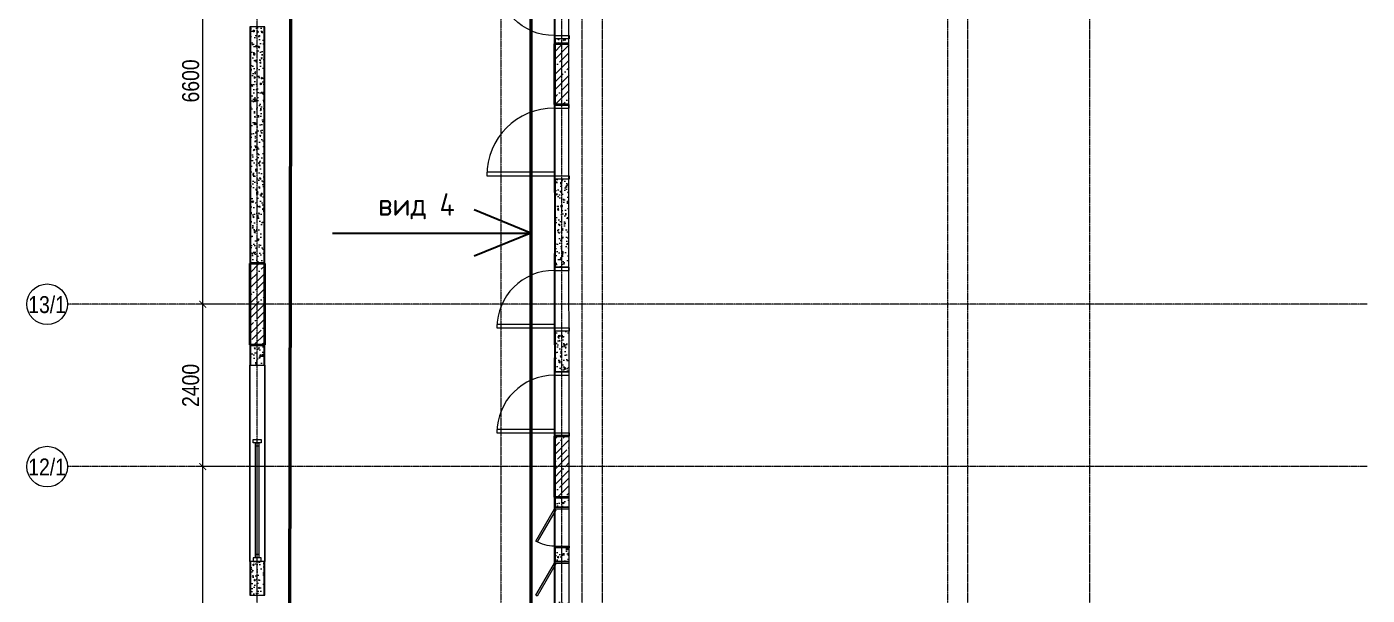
# Model space of a CAD drawing. Header units: millimetres. Extents: x -24360 to 609566, y -391049 to 148426.
# Drawn here: x 210995 to 230800, y -195150 to -186750 of the extents above; entities that cross this region are included whole.
import ezdxf
from ezdxf.enums import TextEntityAlignment as Align

# ---------------------------------------------------------------- set-up
doc = ezdxf.new("R2010")
doc.units = ezdxf.units.MM
doc.linetypes.add('CENTER2', pattern=[28.575, 19.05, -3.175, 3.175, -3.175])
doc.linetypes.add('HIDDEN2', pattern=[4.7625, 3.175, -1.5875])
doc.layers.get('Defpoints').update_dxf_attribs({"color": 140})
for name, color, linetype, lineweight in [('АР_Двери_внутренние', 5, 'Continuous', 9), ('АР_Колонны', 70, 'Continuous', 30), ('АР_Окна', 4, 'Continuous', 5), ('АР_Оси_РД_размер', 8, 'Continuous', 0), ('АР_Стены ЖБ', 7, 'Continuous', 30), ('АР_Стены ПЕНОблок', 52, 'Continuous', 20), ('АР_Тонкая', 254, 'Continuous', 5), ('АР_Штриховка', 8, 'Continuous', 0), ('Двери кабины', 252, 'Continuous', 0), ('осново', 7, 'Continuous', 30)]:
    doc.layers.add(name, color=color, linetype=linetype, lineweight=lineweight)
for name, color, linetype, lineweight, true_color in [('АР_Оси_РД_100', 7, 'Continuous', 0, 0x525252), ('РД_Витраж_вн', 7, 'Continuous', 25, 0x148aff), ('РД_проем_инж перемыч_фахверк', 7, 'Continuous', 18, 0xff1f1f)]:
    doc.layers.add(name, color=color, linetype=linetype, lineweight=lineweight, true_color=true_color)
doc.layers.add('РД_Проем', color=230, linetype='Continuous', lineweight=0, plot=False)
doc.layers.add('РД_проем_инж перемыч_подсчет', color=50, linetype='Continuous', lineweight=30, plot=False)
doc.styles.add('style1', font='ARIALN.TTF')
doc.styles.add('ккк', font='isocpeur.ttf', dxfattribs={"width": 0.85, "oblique": 15})
doc.styles.add('СПДС', font='isocpeur.ttf', dxfattribs={"width": 0.9})
doc.dimstyles.new('Dim100_ареал', dxfattribs={"dimscale": 100, "dimtxt": 2.5, "dimasz": 1, "dimexe": 1, "dimexo": 1, "dimgap": 0.5, "dimtad": 1, "dimzin": 12, "dimdsep": 46, "dimtxsty": 'style1', "dimblk": 'ARCHTICK', "dimcen": 1, "dimdle": 1, "dimclrd": 256, "dimclre": 256, "dimaunit": 1, "dimadec": 0, "dimazin": 3, "dimtfac": 1, "dimtmove": 1, "dimatfit": 3, "dimldrblk": 'OPEN30', "dimfxl": 4, "dimfxlon": 1, "dimtolj": 1, "dimtzin": 0, "dimlwd": 9, "dimlwe": 9, "dimarcsym": 0})
pattern_1 = [(45, (206600, -245450), (-112.2532, 112.2532), []), (45, (206712.25, -245450), (-112.2532, 112.2532), [198.4375, -39.6875, 0, -39.6875])]

# ---------------------------------------------------------------- blocks, each defined once
blk = doc.blocks.new('A-iden')
at = {"linetype": 'Continuous', "lineweight": 5}
blk.add_circle((0, -4), 3, dxfattribs=at)
at = {"color": 0, "linetype": 'Continuous', "lineweight": 20, "style": 'ккк', "width": 0.85}
blk.add_attdef('ID', text='', height=4, dxfattribs=at).set_placement((0.31, -3.85), align=Align.MIDDLE_CENTER)
blk = doc.blocks.new('_ArchTick')
at = {"color": 0, "linetype": 'ByBlock', "const_width": 0.15}
blk.add_lwpolyline([(-0.5, -0.5), (0.5, 0.5)], dxfattribs=at)
blk = doc.blocks.new('*D351')
at = {"layer": 'Defpoints', "color": 0, "lineweight": 15, "transparency": 16777216}
for p in [(213595, -193250), (214595, -193250), (214595, -200150)]:
    blk.add_point(p, dxfattribs=at)
at = {"layer": 'АР_Оси_РД_размер', "lineweight": 9, "transparency": 16777216}
for p, q in [((213995, -193250), (213495, -193250)), ((213595, -200250), (213595, -193150)), ((213995, -200150), (213495, -200150))]:
    blk.add_line(p, q, dxfattribs=at)
at = {"layer": 'АР_Оси_РД_размер', "lineweight": 9, "transparency": 16777216, "xscale": 100, "yscale": 100, "zscale": 100}
for p, rotation in [((213595, -193250), 90), ((213595, -200150), 270)]:
    blk.add_blockref('_ArchTick', p, dxfattribs=dict(at, rotation=rotation))
at = {"layer": 'АР_Оси_РД_размер', "color": 0, "transparency": 16777216, "insert": (213417, -196700), "char_height": 250, "attachment_point": 5, "rotation": 90, "style": 'style1'}
blk.add_mtext('\\A1;6900', dxfattribs=at)
blk = doc.blocks.new('_Open30')
at = {"color": 0, "linetype": 'ByBlock', "lineweight": -2}
for p, q in [((-1, 0.27), (0, 0)), ((0, 0), (-1, -0.27)), ((0, 0), (-1, 0))]:
    blk.add_line(p, q, dxfattribs=at)
blk = doc.blocks.new('*D352')
at = {"layer": 'Defpoints', "color": 0, "lineweight": 15, "transparency": 16777216}
for p in [(213595, -190850), (214595, -190850), (214595, -193250)]:
    blk.add_point(p, dxfattribs=at)
at = {"layer": 'АР_Оси_РД_размер', "lineweight": 9, "transparency": 16777216}
for p, q in [((213995, -190850), (213495, -190850)), ((213595, -193350), (213595, -190750)), ((213995, -193250), (213495, -193250))]:
    blk.add_line(p, q, dxfattribs=at)
at = {"layer": 'АР_Оси_РД_размер', "lineweight": 9, "transparency": 16777216, "xscale": 100, "yscale": 100, "zscale": 100}
for p, rotation in [((213595, -190850), 90), ((213595, -193250), 270)]:
    blk.add_blockref('_ArchTick', p, dxfattribs=dict(at, rotation=rotation))
at = {"layer": 'АР_Оси_РД_размер', "color": 0, "transparency": 16777216, "insert": (213417, -192050), "char_height": 250, "attachment_point": 5, "rotation": 90, "style": 'style1'}
blk.add_mtext('\\A1;2400', dxfattribs=at)
blk = doc.blocks.new('*D353')
at = {"layer": 'Defpoints', "color": 0, "lineweight": 15, "transparency": 16777216}
for p in [(213595, -184250), (214595, -184250), (214595, -190850)]:
    blk.add_point(p, dxfattribs=at)
at = {"layer": 'АР_Оси_РД_размер', "lineweight": 9, "transparency": 16777216}
for p, q in [((213595, -190950), (213595, -184150)), ((213995, -184250), (213495, -184250)), ((213995, -190850), (213495, -190850))]:
    blk.add_line(p, q, dxfattribs=at)
at = {"layer": 'АР_Оси_РД_размер', "lineweight": 9, "transparency": 16777216, "xscale": 100, "yscale": 100, "zscale": 100}
for p, rotation in [((213595, -184250), 90), ((213595, -190850), 270)]:
    blk.add_blockref('_ArchTick', p, dxfattribs=dict(at, rotation=rotation))
at = {"layer": 'АР_Оси_РД_размер', "color": 0, "transparency": 16777216, "insert": (213417, -187550), "char_height": 250, "attachment_point": 5, "rotation": 90, "style": 'style1'}
blk.add_mtext('\\A1;6600', dxfattribs=at)

msp = doc.modelspace()

# ---------------------------------------------------------------- hatches: boundary and pattern name
at = {"layer": 'АР_Штриховка', "linetype": 'Continuous', "lineweight": 0, "true_color": 0x000000}
h = msp.add_hatch(dxfattribs=at)
h.set_pattern_fill('AR-CONC', color=18, angle=-315, style=0)
h.set_pattern_definition([(95, (206600, -245450), (140.09465, 117.55338), [19.05, -209.55]), (40, (206600, -245450), (-160.01845, 110.17673), [15.24, -167.6406]), (145.45144, (206611.67, -245440.2), (-19.9238, 227.7301), [16.19, -178.09024]), (91.1842, (206564.08, -245414.08), (221.41024, 161.9534), [28.575, -314.325]), (141.63556, (206582.53, -245400.58), (-7.0866, 342.8268), [24.285, -267.1356]), (36.18415, (206564.08, -245414.08), (-7.0866, 342.8268), [22.86, -251.4597]), (66, (206591.02, -245405.1), (179.51998, 34.89515), [19.05, -209.55]), (11, (206591.02, -245405.1), (-86.5399, 173.9412), [15.24, -167.64]), (116.45144, (206605.98, -245402.19), (92.98005, 208.83634), [16.19, -178.08994]), (82.5, (206600, -245450), (-57.60547, 61.973414), [0, -165.608, 0, -170.18, 0, -168.275]), (52.5, (206600, -245450), (-23.58973, 118.087), [0, -97.028, 0, -161.798, 0, -64.135]), (12.5, (206559.95, -245490.05), (99.92786, 91.826196), [0, -63.5, 0, -198.12, 0, -262.89]), (2.5, (206541.99, -245508.01), (86.7639, 122.7224), [0, -82.55, 0, -131.572, 0, -186.69])])
h.paths.add_polyline_path([(219000, -184360), (218800, -184360), (218800, -184730), (219000, -184730)], flags=0)
h.paths.add_polyline_path([(219000, -185680), (218800, -185680), (218800, -185980), (219000, -185980)], flags=0)
h.paths.add_polyline_path([(219000, -186930), (218800, -186930), (218800, -187000), (219000, -187000)], flags=0)
h = msp.add_hatch(dxfattribs=at)
h.set_pattern_fill('AR-CONC', color=18, angle=-315, style=0)
h.set_pattern_definition([(95, (206600, -245450), (140.09465, 117.55338), [19.05, -209.55]), (40, (206600, -245450), (-160.01845, 110.1767), [15.24, -167.6406]), (145.45144, (206611.67, -245440.2), (-19.9238, 227.7301), [16.19, -178.09024]), (91.1842, (206564.08, -245414.08), (221.41024, 161.9534), [28.575, -314.325]), (141.63556, (206582.53, -245400.58), (-7.0866, 342.8268), [24.285, -267.1356]), (36.18415, (206564.08, -245414.08), (-7.0866, 342.8268), [22.86, -251.4597]), (66, (206591.02, -245405.1), (179.51998, 34.89515), [19.05, -209.55]), (11, (206591.02, -245405.1), (-86.5399, 173.9412), [15.24, -167.64]), (116.45144, (206605.98, -245402.19), (92.98005, 208.83634), [16.19, -178.08994]), (82.5, (206600, -245450), (-57.60547, 61.973414), [0, -165.608, 0, -170.18, 0, -168.275]), (52.5, (206600, -245450), (-23.58973, 118.087), [0, -97.028, 0, -161.798, 0, -64.135]), (12.5, (206559.95, -245490.05), (99.92786, 91.826196), [0, -63.5, 0, -198.12, 0, -262.89]), (2.5, (206541.99, -245508.01), (86.7639, 122.7224), [0, -82.55, 0, -131.572, 0, -186.69])])
h.paths.add_polyline_path([(214500, -186750), (214300, -186750), (214300, -190250), (214500, -190250)], flags=0)
at = {"layer": 'АР_Штриховка', "linetype": 'Continuous', "lineweight": 5, "true_color": 0x000000}
h = msp.add_hatch(dxfattribs=at)
h.set_pattern_fill('ANSI35', color=18, scale=25, style=0)
h.set_pattern_definition(pattern_1)
h.paths.add_polyline_path([(218790, -187900), (219010, -187900), (219010, -187000), (218790, -187000)], flags=0)
at = {"layer": 'АР_Штриховка', "linetype": 'Continuous', "lineweight": 0, "true_color": 0x000000}
h = msp.add_hatch(dxfattribs=at)
h.set_pattern_fill('AR-CONC', color=18, angle=-315, style=0)
h.set_pattern_definition([(95, (206600, -245450), (140.09465, 117.55338), [19.05, -209.55]), (40, (206600, -245450), (-160.01845, 110.1767), [15.24, -167.6406]), (145.45144, (206611.67, -245440.2), (-19.9238, 227.7301), [16.19, -178.09024]), (91.1842, (206564.08, -245414.08), (221.4102, 161.9534), [28.575, -314.325]), (141.63556, (206582.53, -245400.58), (-7.0866, 342.8268), [24.285, -267.1356]), (36.18415, (206564.08, -245414.08), (-7.0866, 342.8268), [22.86, -251.4597]), (66, (206591.02, -245405.1), (179.51998, 34.89515), [19.05, -209.55]), (11, (206591.02, -245405.1), (-86.5399, 173.9412), [15.24, -167.64]), (116.45145, (206605.98, -245402.19), (92.98005, 208.83634), [16.19, -178.08994]), (82.5, (206600, -245450), (-57.60547, 61.97341), [0, -165.608, 0, -170.18, 0, -168.275]), (52.5, (206600, -245450), (-23.58973, 118.087), [0, -97.028, 0, -161.798, 0, -64.135]), (12.5, (206559.95, -245490.05), (99.92786, 91.826196), [0, -63.5, 0, -198.12, 0, -262.89]), (2.5, (206541.99, -245508.01), (86.7639, 122.7224), [0, -82.55, 0, -131.572, 0, -186.69])])
h.paths.add_polyline_path([(219000, -189000), (218800, -189000), (218800, -190300), (219000, -190300)], flags=0)
h.paths.add_polyline_path([(219000, -191250), (218800, -191250), (218800, -191850), (219000, -191850)], flags=0)
at = {"layer": 'АР_Штриховка', "linetype": 'Continuous', "lineweight": 5, "true_color": 0x000000}
h = msp.add_hatch(dxfattribs=at)
h.set_pattern_fill('ANSI35', color=18, scale=25, style=0)
h.set_pattern_definition(pattern_1)
h.paths.add_polyline_path([(214290, -191450), (214510, -191450), (214510, -190250), (214290, -190250)], flags=0)
at = {"layer": 'АР_Штриховка', "linetype": 'Continuous', "lineweight": 0, "true_color": 0x000000}
h = msp.add_hatch(dxfattribs=at)
h.set_pattern_fill('AR-CONC', color=18, angle=-315, style=0)
h.set_pattern_definition([(95, (206600, -245450), (140.09465, 117.55338), [19.05, -209.55]), (40, (206600, -245450), (-160.01845, 110.1767), [15.24, -167.6406]), (145.45144, (206611.67, -245440.2), (-19.9238, 227.7301), [16.19, -178.09024]), (91.1842, (206564.08, -245414.08), (221.4102, 161.9534), [28.575, -314.325]), (141.63556, (206582.53, -245400.58), (-7.0866, 342.8268), [24.285, -267.1356]), (36.18415, (206564.08, -245414.08), (-7.0866, 342.8268), [22.86, -251.4597]), (66, (206591.02, -245405.1), (179.51998, 34.89515), [19.05, -209.55]), (11, (206591.02, -245405.1), (-86.5399, 173.9412), [15.24, -167.64]), (116.45145, (206605.98, -245402.19), (92.98005, 208.83634), [16.19, -178.08994]), (82.5, (206600, -245450), (-57.60547, 61.97341), [0, -165.608, 0, -170.18, 0, -168.275]), (52.5, (206600, -245450), (-23.58973, 118.087), [0, -97.028, 0, -161.798, 0, -64.135]), (12.5, (206559.95, -245490.05), (99.92786, 91.826196), [0, -63.5, 0, -198.12, 0, -262.89]), (2.5, (206541.99, -245508.01), (86.7639, 122.7224), [0, -82.55, 0, -131.572, 0, -186.69])])
h.paths.add_polyline_path([(214500, -191450), (214300, -191450), (214300, -191750), (214500, -191750)], flags=0)
h.paths.add_polyline_path([(214500, -194650), (214300, -194650), (214300, -195150), (214500, -195150)], flags=0)
at = {"layer": 'АР_Штриховка', "linetype": 'Continuous', "lineweight": 5, "true_color": 0x000000}
h = msp.add_hatch(dxfattribs=at)
h.set_pattern_fill('ANSI35', color=18, scale=25, style=0)
h.set_pattern_definition(pattern_1)
h.paths.add_polyline_path([(218790, -193700), (219010, -193700), (219010, -192800), (218790, -192800)], flags=0)
at = {"layer": 'АР_Штриховка', "linetype": 'Continuous', "lineweight": 0, "true_color": 0x000000}
h = msp.add_hatch(dxfattribs=at)
h.set_pattern_fill('AR-CONC', color=18, angle=-315, style=0)
h.set_pattern_definition([(95, (206600, -245450), (140.09465, 117.5534), [19.05, -209.55]), (40, (206600, -245450), (-160.01845, 110.1767), [15.24, -167.6406]), (145.45144, (206611.67, -245440.2), (-19.9238, 227.7301), [16.19, -178.09024]), (91.1842, (206564.08, -245414.08), (221.4102, 161.9534), [28.575, -314.325]), (141.63556, (206582.53, -245400.58), (-7.0866, 342.8268), [24.285, -267.1356]), (36.18415, (206564.08, -245414.08), (-7.0866, 342.8268), [22.86, -251.4597]), (66, (206591.02, -245405.1), (179.52, 34.89515), [19.05, -209.55]), (11, (206591.02, -245405.1), (-86.5399, 173.9412), [15.24, -167.64]), (116.45145, (206605.98, -245402.19), (92.98005, 208.83634), [16.19, -178.08994]), (82.5, (206600, -245450), (-57.60547, 61.97341), [0, -165.608, 0, -170.18, 0, -168.275]), (52.5, (206600, -245450), (-23.58973, 118.087), [0, -97.028, 0, -161.798, 0, -64.135]), (12.5, (206559.95, -245490.05), (99.92786, 91.826196), [0, -63.5, 0, -198.12, 0, -262.89]), (2.5, (206541.99, -245508.01), (86.7639, 122.7224), [0, -82.55, 0, -131.572, 0, -186.69])])
h.paths.add_polyline_path([(219000, -193700), (218800, -193700), (218800, -193850), (219000, -193850)], flags=0)
h.paths.add_polyline_path([(219000, -194450), (218800, -194450), (218800, -194650), (219000, -194650)], flags=0)
h.paths.add_polyline_path([(219000, -195250), (218800, -195250), (218800, -197250), (219000, -197250)], flags=0)

# ---------------------------------------------------------------- linework, layer by layer
at = {"color": 1, "lineweight": 50}
msp.add_lwpolyline([(214908, -182115), (219925, -182115), (219925, -177559), (226079, -177559), (226079, -183824), (218441, -183824), (218441, -206215), (214863, -206215), (214908, -182115)], dxfattribs=at)
at = {"layer": 'АР_Двери_внутренние', "color": 18, "linetype": 'Continuous', "lineweight": 9, "true_color": 0x000000}
for points in [[(219010, -186880), (219010, -186930), (218790, -186930), (218790, -186880)], [(219010, -187950), (219010, -187900), (218790, -187900), (218790, -187950)], [(218790, -188950), (218790, -188900), (217790, -188900), (217790, -188950)], [(219010, -188950), (219010, -189000), (218790, -189000), (218790, -188950)], [(219010, -190350), (219010, -190300), (218790, -190300), (218790, -190350)], [(218790, -191200), (218790, -191150), (217940, -191150), (217940, -191200)], [(219010, -191200), (219010, -191250), (218790, -191250), (218790, -191200)], [(219010, -191900), (219010, -191850), (218790, -191850), (218790, -191900)], [(218790, -192750), (218790, -192700), (217940, -192700), (217940, -192750)], [(219010, -192750), (219010, -192800), (218790, -192800), (218790, -192750)]]:
    msp.add_lwpolyline(points, close=True, dxfattribs=at)
at = {"layer": 'АР_Двери_внутренние', "color": 18, "linetype": 'Continuous', "lineweight": 9, "true_color": 0x000000, "extrusion": (0, 0, -1)}
msp.add_arc((-218790, -186030), 850, 270, 0, dxfattribs=at)
at = {"layer": 'АР_Двери_внутренние', "color": 18, "linetype": 'Continuous', "lineweight": 9, "true_color": 0x000000}
for centre, radius in [((218790, -188950), 1000), ((218790, -191200), 850), ((218790, -192750), 850)]:
    msp.add_arc(centre, radius, 90, 180, dxfattribs=at)
at = {"layer": 'АР_Колонны', "color": 18, "linetype": 'HIDDEN2', "lineweight": 25, "true_color": 0x000000}
for p, q in [((218790, -187000), (219010, -187000)), ((218790, -187900), (218790, -187000)), ((219010, -187900), (218790, -187900)), ((214290, -190250), (214510, -190250)), ((214290, -191450), (214290, -190250)), ((214510, -190250), (214510, -191450)), ((214510, -191450), (214290, -191450)), ((218790, -192800), (219010, -192800)), ((218790, -193700), (218790, -192800)), ((219010, -193700), (218790, -193700))]:
    msp.add_line(p, q, dxfattribs=at)
at = {"layer": 'АР_Колонны', "color": 18, "linetype": 'Continuous', "lineweight": 30, "true_color": 0x000000}
for p, q in [((219010, -187000), (218790, -187000)), ((218790, -187000), (218790, -187900)), ((218790, -187900), (219010, -187900)), ((214510, -190250), (214290, -190250)), ((214290, -190250), (214290, -191450)), ((214510, -191450), (214510, -190250)), ((214290, -191450), (214510, -191450)), ((219010, -192800), (218790, -192800)), ((218790, -192800), (218790, -193700)), ((218790, -193700), (219010, -193700))]:
    msp.add_line(p, q, dxfattribs=at)
at = {"layer": 'АР_Окна', "color": 18, "linetype": 'Continuous', "lineweight": 5, "true_color": 0x000000}
for p, q in [((214290, -194650), (214290, -192850)), ((214510, -194650), (214510, -192850)), ((214425, -192950), (214375, -192950)), ((214400, -194550), (214400, -192950)), ((214425, -194550), (214375, -194550))]:
    msp.add_line(p, q, dxfattribs=at)
for points in [[(214340, -192900), (214340, -192850), (214460, -192850), (214460, -192900)], [(214425, -194600), (214375, -194600), (214375, -192900), (214425, -192900)], [(214340, -194600), (214340, -194650), (214460, -194650), (214460, -194600)]]:
    msp.add_lwpolyline(points, close=True, dxfattribs=at)
at = {"layer": 'АР_Оси_РД_100', "linetype": 'CENTER2'}
for p, q in [((226700, -209450), (226700, -173721.321)), ((230800, -190850), (211595.043, -190850)), ((230800, -193250), (211595.043, -193250))]:
    msp.add_line(p, q, dxfattribs=at)
for points in [[(214400, -209450), (214400, -173721.321)], [(218000, -173721.321), (218000, -209450)], [(218900, -209450), (218900, -174121.321), (218600, -173721.321)], [(219200, -209450), (219200, -173721.321)], [(219500, -209450), (219500, -174121.321), (219820.168, -173720.643)], [(224450, -173721.321), (224600, -174121.321), (224600, -209450)], [(224900, -209450), (224900, -174121.321), (225050, -173721.321)]]:
    msp.add_lwpolyline(points, dxfattribs=at)
at = {"layer": 'АР_Стены ЖБ', "color": 18, "linetype": 'Continuous', "lineweight": 40, "true_color": 0x000000}
for p, q in [((219010, -187000), (218790, -187000)), ((218790, -187000), (218790, -187900)), ((218790, -187900), (219010, -187900)), ((214510, -190250), (214290, -190250)), ((214290, -190250), (214290, -191450)), ((214510, -191450), (214510, -190250)), ((214290, -191450), (214510, -191450)), ((219010, -192800), (218790, -192800)), ((218790, -192800), (218790, -193700)), ((218790, -193700), (219010, -193700))]:
    msp.add_line(p, q, dxfattribs=at)
at = {"layer": 'АР_Стены ПЕНОблок', "color": 18, "linetype": 'Continuous', "lineweight": 20, "true_color": 0x000000}
for p, q in [((214500, -186750), (214300, -186750)), ((214300, -186750), (214300, -190250)), ((214500, -190250), (214500, -186750)), ((219000, -186930), (218800, -186930)), ((218800, -186930), (218800, -187000)), ((218800, -187000), (219000, -187000)), ((219000, -189000), (218800, -189000)), ((218800, -189000), (218800, -190300)), ((214300, -190250), (214500, -190250)), ((218800, -190300), (219000, -190300)), ((219000, -191250), (218800, -191250)), ((218800, -191250), (218800, -191850)), ((214500, -191450), (214300, -191450)), ((214300, -191450), (214300, -191750)), ((214500, -191750), (214500, -191450)), ((214300, -191750), (214500, -191750)), ((218800, -191850), (219000, -191850)), ((219000, -193700), (218800, -193700)), ((218800, -193700), (218800, -193850)), ((218800, -193850), (219000, -193850)), ((219000, -194450), (218800, -194450)), ((218800, -194450), (218800, -194650)), ((214500, -194650), (214300, -194650)), ((214300, -194650), (214300, -195150)), ((214500, -195150), (214500, -194650)), ((218800, -194650), (219000, -194650)), ((214300, -195150), (214500, -195150))]:
    msp.add_line(p, q, dxfattribs=at)
at = {"layer": 'АР_Тонкая', "color": 18, "linetype": 'Continuous', "lineweight": 0, "true_color": 0x000000}
for p, q in [((219000, -184360), (219010, -206550)), ((214300, -186750), (214290, -186750)), ((214290, -186750), (214290, -190250)), ((214300, -190250), (214300, -186750)), ((214510, -186750), (214500, -186750)), ((214500, -186750), (214500, -190250)), ((214510, -190250), (214510, -186750)), ((218800, -186930), (218790, -186930)), ((218790, -186930), (218790, -187000)), ((218800, -187000), (218800, -186930)), ((218790, -187000), (218800, -187000)), ((218800, -189000), (218790, -189000)), ((218790, -189000), (218790, -190300)), ((218800, -190300), (218800, -189000)), ((214290, -190250), (214300, -190250)), ((214500, -190250), (214510, -190250)), ((218790, -190300), (218800, -190300)), ((218800, -191250), (218790, -191250)), ((218790, -191250), (218790, -191850)), ((218800, -191850), (218800, -191250)), ((214300, -191450), (214290, -191450)), ((214290, -191450), (214290, -191750)), ((214300, -191750), (214300, -191450)), ((214510, -191450), (214500, -191450)), ((214500, -191450), (214500, -191750)), ((214510, -191750), (214510, -191450)), ((214290, -191750), (214300, -191750)), ((214500, -191750), (214510, -191750)), ((218790, -191850), (218800, -191850)), ((218800, -193700), (218790, -193700)), ((218790, -193700), (218790, -193850)), ((218790, -193850), (218800, -193850)), ((218800, -193850), (218800, -193700)), ((218800, -194450), (218790, -194450)), ((218790, -194450), (218790, -194650)), ((218800, -194650), (218800, -194450)), ((214300, -194650), (214290, -194650)), ((214290, -194650), (214290, -195150)), ((214300, -195150), (214300, -194650)), ((214510, -194650), (214500, -194650)), ((214500, -194650), (214500, -195150)), ((214510, -195150), (214510, -194650)), ((218790, -194650), (218800, -194650)), ((214290, -195150), (214300, -195150)), ((214500, -195150), (214510, -195150))]:
    msp.add_line(p, q, dxfattribs=at)
at = {"layer": 'Двери кабины', "color": 18, "linetype": 'Continuous', "lineweight": 0, "true_color": 0x000000}
for points in [[(218790, -193875), (218811.651, -193887.5), (218536.651, -194363.814), (218515, -194351.314)], [(219010, -193875), (219010, -193850), (218790, -193850), (218790, -193875)], [(219010, -194425), (219010, -194450), (218790, -194450), (218790, -194425)], [(218790, -194675), (218811.651, -194687.5), (218536.651, -195163.814), (218515, -195151.314)], [(219010, -194675), (219010, -194650), (218790, -194650), (218790, -194675)]]:
    msp.add_lwpolyline(points, close=True, dxfattribs=at)
at = {"layer": 'Двери кабины', "color": 18, "linetype": 'Continuous', "lineweight": 0, "true_color": 0x000000, "extrusion": (0, 0, -1)}
msp.add_arc((-218790, -193875), 550, 270, 300, dxfattribs=at)
at = {"layer": 'осново'}
for points in [[(218443.451, -189798.367), (217606.282, -189456.735)], [(215510, -189798.367), (218443.451, -189798.367)], [(218443.451, -189798.367), (217606.282, -190140)]]:
    msp.add_lwpolyline(points, dxfattribs=at)
at = {"layer": 'РД_Витраж_вн', "color": 18, "linetype": 'Continuous', "lineweight": 25, "true_color": 0x000000}
for p, q in [((214290, -191750), (214290, -194650)), ((214510, -191750), (214510, -194650))]:
    msp.add_line(p, q, dxfattribs=at)
at = {"layer": 'РД_Проем', "color": 18, "linetype": 'Continuous', "lineweight": 0, "true_color": 0x000000}
for p, q in [((218790, -185980), (218790, -186930)), ((218790, -187900), (218790, -189000)), ((218790, -190300), (218790, -191250)), ((214290, -191750), (214290, -194650)), ((214510, -191750), (214510, -194650)), ((218790, -191850), (218790, -192800)), ((218790, -193850), (218790, -194450)), ((218790, -194650), (218790, -195250))]:
    msp.add_line(p, q, dxfattribs=at)
at = {"layer": 'РД_проем_инж перемыч_подсчет', "color": 18, "linetype": 'Continuous', "lineweight": 30, "true_color": 0x000000}
for p, q in [((218790, -185850), (218790, -187000)), ((218790, -187900), (218790, -189200)), ((218790, -190100), (218790, -191450)), ((218790, -191640), (218790, -192790)), ((218790, -193700), (218790, -195500))]:
    msp.add_line(p, q, dxfattribs=at)
at = {"layer": 'РД_проем_инж перемыч_фахверк', "color": 18, "linetype": 'Continuous', "lineweight": 18, "true_color": 0x000000}
for p, q in [((214290, -191750), (214290, -194650)), ((214510, -191750), (214510, -194650))]:
    msp.add_line(p, q, dxfattribs=at)

# ---------------------------------------------------------------- block references
at = {"layer": 'АР_Оси_РД_100'}
ref = msp.add_blockref('A-iden', (211295.043, -190450), dxfattribs=dict(at, xscale=100, yscale=100, zscale=100))
ref.add_attrib('ID', '13/1', dxfattribs={"layer": '0', "linetype": 'Continuous', "height": 250, "style": 'style1'}).set_placement((211295.043, -190850), align=Align.MIDDLE)
ref = msp.add_blockref('A-iden', (211295.043, -192850), dxfattribs=dict(at, xscale=100, yscale=100, zscale=100))
ref.add_attrib('ID', '12/1', dxfattribs={"layer": '0', "linetype": 'Continuous', "height": 250, "style": 'style1'}).set_placement((211295.043, -193250), align=Align.MIDDLE)

# ---------------------------------------------------------------- texts
at = {"layer": 'осново', "insert": (216186.853, -189209.61), "char_height": 332.5818, "attachment_point": 1, "style": 'СПДС'}
msp.add_mtext_dynamic_manual_height_columns('вид 4', width=2242.80798, gutter_width=1116.392, heights=[0], dxfattribs=at)

# ---------------------------------------------------------------- dimensions: what is measured, and where the dimension line sits
at = {"layer": 'АР_Оси_РД_размер'}
for base, p1, p2, picture, middle in [((213595.043, -184250), (214595.043, -190850), (214595.043, -184250), '*D353', (213417.399, -187550)), ((213595.043, -190850), (214595.043, -193250), (214595.043, -190850), '*D352', (213417.399, -192050)), ((213595.043, -193250), (214595.043, -200150), (214595.043, -193250), '*D351', (213417.399, -196700))]:
    dim = msp.add_linear_dim(base=base, p1=p1, p2=p2, angle=90, dimstyle='Dim100_ареал', dxfattribs=at)
    dim.commit()
    dim.dimension.update_dxf_attribs({"geometry": picture, "text_midpoint": middle})

doc.saveas('drawing.dxf')
